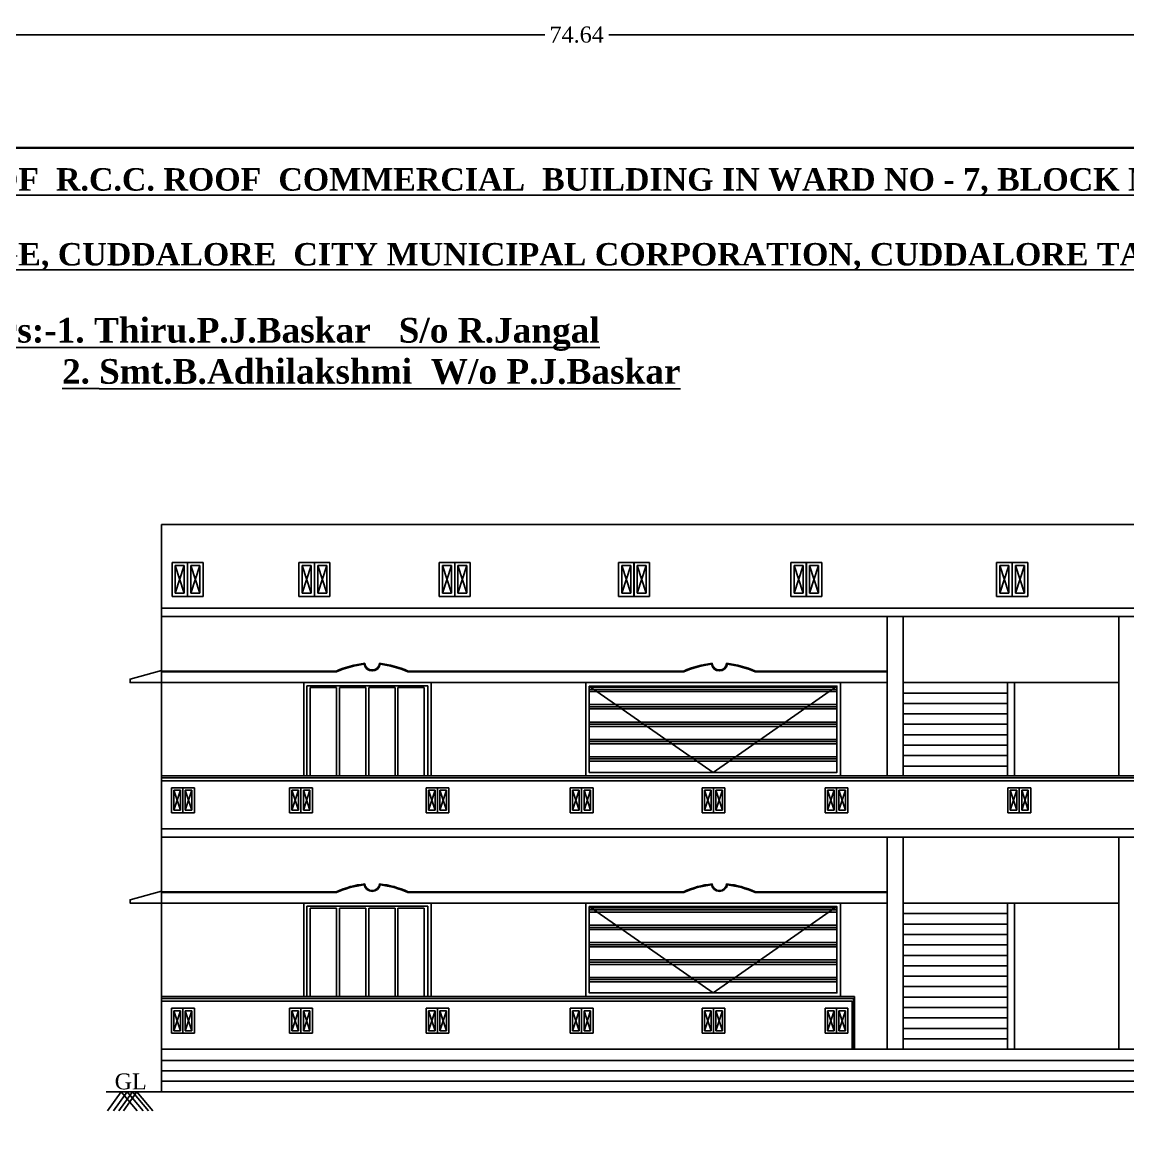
# Model space of a CAD drawing. Header units: metres. Extents: x 17422 to 45078, y -24482 to 1021.
# Drawn here: x 44939.5 to 44955.39, y -24408.8 to -24392.87 of the extents above; entities that cross this region are included whole.
import ezdxf

# ---------------------------------------------------------------- set-up
doc = ezdxf.new("R2010")
doc.units = ezdxf.units.M
doc.header["$MEASUREMENT"] = 0
doc.header["$PDMODE"] = 34
doc.layers.add('0 @ 1', color=7, linetype='Continuous')
doc.styles.add('CODE', font='tahoma.ttf', dxfattribs={"height": 0.6})
doc.styles.add('plan9', font='times.ttf', dxfattribs={"height": 9})
doc.styles.get("Standard").update_dxf_attribs({"font": 'times.ttf', "height": 0.23})
doc.dimstyles.new('OUTER', dxfattribs={"dimscale": 0, "dimtxt": 0.3, "dimasz": 0.18, "dimexe": 0.18, "dimexo": 0.0625, "dimgap": 0.09, "dimtad": 0, "dimzin": 0, "dimdsep": 46, "dimtxsty": 'CODE', "dimcen": 0.09, "dimse1": 1, "dimse2": 1, "dimclrd": 256, "dimclrt": 6, "dimadec": 0, "dimazin": 0, "dimtfac": 1, "dimtofl": 0, "dimtmove": 0, "dimatfit": 3, "dimfxl": 0, "dimtolj": 1, "dimtzin": 0, "dimarcsym": 0})

# ---------------------------------------------------------------- blocks, each defined once
blk = doc.blocks.new('TRRR')
at = {"ltscale": 0.23}
for p, q in [((27854.771, 61.778), (27854.479, 61.778)), ((27854.479, 61.778), (27854.479, 61.14)), ((27854.709, 61.201), (27854.54, 61.717)), ((27854.709, 61.717), (27854.54, 61.201)), ((27854.709, 61.717), (27854.54, 61.717)), ((27854.54, 61.717), (27854.54, 61.201)), ((27854.709, 61.201), (27854.709, 61.717)), ((27854.771, 61.14), (27854.771, 61.778)), ((27854.54, 61.201), (27854.709, 61.201)), ((27854.479, 61.14), (27854.771, 61.14))]:
    blk.add_line(p, q, dxfattribs=at)
blk = doc.blocks.new('*D183')
at = {"color": 0, "lineweight": -2}
for p, q in [((44910.149, -24394.612), (44910.149, -24392.87)), ((44984.785, -24394.612), (44984.785, -24392.87)), ((44910.329, -24393.05), (44947.007, -24393.05)), ((44984.605, -24393.05), (44947.927, -24393.05))]:
    blk.add_line(p, q, dxfattribs=at)
at = {"color": 0, "lineweight": 30}
for points in [[(44910.329, -24393.02), (44910.329, -24393.08), (44910.149, -24393.05)], [(44984.605, -24393.02), (44984.605, -24393.08), (44984.785, -24393.05)]]:
    blk.add_solid(points, dxfattribs=at)
at = {"layer": 'Defpoints', "color": 0, "lineweight": 30}
for p in [(44910.149, -24393.05), (44910.149, -24394.674), (44984.785, -24394.674)]:
    blk.add_point(p, dxfattribs=at)
at = {"color": 0, "lineweight": 30, "insert": (44947.467, -24393.05), "char_height": 0.23, "attachment_point": 5}
blk.add_mtext('\\A1;74.64', dxfattribs=at)

msp = doc.modelspace()

# ---------------------------------------------------------------- hatches: boundary and pattern name
h = msp.add_hatch()
h.set_pattern_fill('PLAST', color=256)
h.set_pattern_definition([(0, (-11496.42574, -2557.2392), (0, 0.25), []), (0, (-11496.42574, -2557.20795), (0, 0.25), []), (0, (-11496.42574, -2557.1767), (0, 0.25), [])])
h.paths.add_polyline_path([(44947.6469, -24402.4098), (44951.2069, -24402.4098), (44951.2069, -24403.6498), (44947.6469, -24403.6498)])
h = msp.add_hatch()
h.set_pattern_fill('PLAST', color=256)
h.set_pattern_definition([(0, (-11496.4257, -2560.4092), (0, 0.25), []), (0, (-11496.4257, -2560.37795), (0, 0.25), []), (0, (-11496.4257, -2560.3467), (0, 0.25), [])])
h.paths.add_polyline_path([(44947.64695, -24405.5798), (44951.20695, -24405.5798), (44951.20695, -24406.81981), (44947.64695, -24406.81981)])

# ---------------------------------------------------------------- linework, layer by layer
at = {"ltscale": 0.23}
for p, q in [((44941.4981, -24400.08981), (44965.91853, -24400.08981)), ((44941.4981, -24401.28981), (44965.91853, -24401.28981)), ((44941.4981, -24401.40981), (44965.91853, -24401.40981)), ((44951.92831, -24403.69981), (44951.92831, -24401.40981)), ((44952.15831, -24403.69981), (44952.15831, -24401.40981)), ((44955.25831, -24403.69981), (44955.25831, -24401.40981)), ((44941.4981, -24402.19468), (44944.01134, -24402.19469)), ((44941.4981, -24402.35981), (44941.4981, -24402.19468)), ((44941.4981, -24402.20738), (44944.01527, -24402.20739)), ((44943.3141, -24402.19468), (44944.01129, -24402.19469)), ((44943.3141, -24402.20738), (44944.01522, -24402.20739)), ((44945.04038, -24402.20739), (44945.60409, -24402.20739)), ((44945.04431, -24402.19469), (44945.60409, -24402.19469)), ((44950.031, -24402.20739), (44951.92826, -24402.20739)), ((44950.03493, -24402.19469), (44951.92826, -24402.19469)), ((44951.92826, -24402.3598), (44951.92826, -24402.19468)), ((44945.3741, -24402.3598), (44943.5441, -24402.3598)), ((44943.5441, -24402.3598), (44943.5441, -24403.6998)), ((44945.32934, -24402.40456), (44943.58885, -24402.40456)), ((44943.58885, -24402.40456), (44943.58885, -24403.6998)), ((44943.63701, -24403.6998), (44943.63701, -24402.43001)), ((44943.63701, -24402.43001), (44944.01518, -24402.43001)), ((44944.01518, -24402.43001), (44944.01518, -24403.6998)), ((44944.05738, -24403.6998), (44944.05738, -24402.43001)), ((44944.05738, -24402.43001), (44944.43555, -24402.43001)), ((44944.43555, -24402.43001), (44944.43555, -24403.6998)), ((44944.85828, -24402.43001), (44944.4801, -24402.43001)), ((44944.4801, -24402.43001), (44944.4801, -24403.6998)), ((44944.85828, -24403.6998), (44944.85828, -24402.43001)), ((44945.27672, -24402.43001), (44944.89855, -24402.43001)), ((44944.89855, -24402.43001), (44944.89855, -24403.6998)), ((44945.27672, -24403.6998), (44945.27672, -24402.43001)), ((44945.32934, -24403.6998), (44945.32934, -24402.40456)), ((44945.3741, -24403.6998), (44945.3741, -24402.3598)), ((44952.15831, -24402.35981), (44955.25831, -24402.35981)), ((44952.15831, -24402.35981), (44953.65831, -24402.35981)), ((44953.65831, -24403.69981), (44953.65831, -24402.35981)), ((44953.75831, -24403.69981), (44953.75831, -24402.35981)), ((44952.15831, -24402.50981), (44953.65831, -24402.50981)), ((44952.15831, -24402.65981), (44953.65831, -24402.65981)), ((44952.15831, -24402.80981), (44953.65831, -24402.80981)), ((44952.15831, -24402.95981), (44953.65831, -24402.95981)), ((44952.15831, -24403.10981), (44953.65831, -24403.10981)), ((44952.15831, -24403.25981), (44953.65831, -24403.25981)), ((44952.15831, -24403.40981), (44953.65831, -24403.40981)), ((44952.15831, -24403.55981), (44953.65831, -24403.55981)), ((44941.4981, -24404.45981), (44965.91853, -24404.45981)), ((44941.4981, -24404.57981), (44965.91853, -24404.57981)), ((44951.92831, -24407.62981), (44951.92831, -24404.57981)), ((44952.15831, -24407.62981), (44952.15831, -24404.57981)), ((44955.25831, -24407.62981), (44955.25831, -24404.57981)), ((44941.49815, -24405.37738), (44944.01532, -24405.37739)), ((44943.31415, -24405.36468), (44944.01134, -24405.36469)), ((44943.31415, -24405.37738), (44944.01527, -24405.37739)), ((44945.37415, -24405.5298), (44943.54415, -24405.5298)), ((44943.54415, -24405.5298), (44943.54415, -24406.8698)), ((44945.32939, -24405.57456), (44943.5889, -24405.57456)), ((44943.5889, -24405.57456), (44943.5889, -24406.8698)), ((44943.63706, -24406.8698), (44943.63706, -24405.60001)), ((44943.63706, -24405.60001), (44944.01524, -24405.60001)), ((44944.01524, -24405.60001), (44944.01524, -24406.8698)), ((44944.05743, -24406.8698), (44944.05743, -24405.60001)), ((44944.05743, -24405.60001), (44944.4356, -24405.60001)), ((44944.4356, -24405.60001), (44944.4356, -24406.8698)), ((44944.85833, -24405.60001), (44944.48016, -24405.60001)), ((44944.48016, -24405.60001), (44944.48016, -24406.8698)), ((44944.85833, -24406.8698), (44944.85833, -24405.60001)), ((44945.27677, -24405.60001), (44944.8986, -24405.60001)), ((44944.8986, -24405.60001), (44944.8986, -24406.8698)), ((44945.27677, -24406.8698), (44945.27677, -24405.60001)), ((44945.32939, -24406.8698), (44945.32939, -24405.57456)), ((44945.37415, -24406.8698), (44945.37415, -24405.5298)), ((44952.15831, -24405.52981), (44955.25831, -24405.52981)), ((44952.15831, -24405.52981), (44953.65831, -24405.52981)), ((44952.15831, -24405.67981), (44953.65831, -24405.67981)), ((44953.65831, -24407.62981), (44953.65831, -24405.52981)), ((44953.75831, -24407.62981), (44953.75831, -24405.52981)), ((44952.15831, -24405.82981), (44953.65831, -24405.82981)), ((44952.15831, -24405.97981), (44953.65831, -24405.97981)), ((44952.15831, -24406.12981), (44953.65831, -24406.12981)), ((44952.15831, -24406.27981), (44953.65831, -24406.27981)), ((44952.15831, -24406.42981), (44953.65831, -24406.42981)), ((44952.15831, -24406.57981), (44953.65831, -24406.57981)), ((44952.15831, -24406.72981), (44953.65831, -24406.72981)), ((44952.15831, -24406.87981), (44953.65831, -24406.87981)), ((44952.15831, -24407.02981), (44953.65831, -24407.02981)), ((44952.15831, -24407.17981), (44953.65831, -24407.17981)), ((44952.15831, -24407.32981), (44953.65831, -24407.32981)), ((44952.15831, -24407.47981), (44953.65831, -24407.47981)), ((44941.4981, -24407.62981), (44965.91853, -24407.62981)), ((44952.15831, -24407.62981), (44955.25831, -24407.62981)), ((44941.4981, -24407.78981), (44965.91853, -24407.78981)), ((44941.4981, -24407.93981), (44965.91853, -24407.93981)), ((44941.4981, -24408.08981), (44965.91853, -24408.08981)), ((44940.70426, -24408.23981), (44966.77948, -24408.23981))]:
    msp.add_line(p, q, dxfattribs=at)
for p, q in [((44945.04043, -24402.20739), (44949.00584, -24402.20739)), ((44945.04436, -24402.19469), (44949.00191, -24402.19469)), ((44949.03484, -24402.19469), (44949.0349, -24402.19469)), ((44950.00189, -24402.19469), (44950.00194, -24402.19469)), ((44947.6469, -24402.4098), (44949.4269, -24403.6498)), ((44949.4269, -24403.6498), (44951.2069, -24402.4098)), ((44941.4981, -24403.69981), (44965.91853, -24403.69981)), ((44941.4981, -24403.72981), (44965.91853, -24403.72981)), ((44941.4981, -24403.76981), (44965.91853, -24403.76981)), ((44941.49815, -24405.36468), (44944.01139, -24405.36469)), ((44941.49815, -24405.52981), (44941.49815, -24405.36469)), ((44945.04043, -24405.37739), (44945.60415, -24405.37739)), ((44945.04049, -24405.37739), (44949.00589, -24405.37739)), ((44945.04436, -24405.36469), (44945.60415, -24405.36469)), ((44945.04442, -24405.36469), (44949.00196, -24405.36469)), ((44949.03489, -24405.36469), (44949.03495, -24405.36469)), ((44950.00195, -24405.36469), (44950.00199, -24405.36469)), ((44950.03105, -24405.37739), (44951.92831, -24405.37739)), ((44950.03498, -24405.36469), (44951.92831, -24405.36469)), ((44951.92831, -24405.52981), (44951.92831, -24405.36468)), ((44947.64695, -24405.5798), (44949.42695, -24406.81981)), ((44949.42695, -24406.81981), (44951.20695, -24405.5798)), ((44941.4981, -24406.86981), (44951.46132, -24406.86981)), ((44941.4981, -24406.89981), (44951.44651, -24406.89981)), ((44941.4981, -24406.93981), (44951.42668, -24406.93981)), ((44951.42668, -24406.93981), (44951.42668, -24407.62981)), ((44951.44651, -24406.89981), (44951.44651, -24407.62981)), ((44951.46132, -24406.86981), (44951.46132, -24407.62981)), ((44940.91919, -24408.23981), (44940.72494, -24408.51584)), ((44941.0067, -24408.23981), (44940.81245, -24408.51584)), ((44941.08335, -24408.23981), (44940.88911, -24408.51584)), ((44941.1488, -24408.51584), (44940.91919, -24408.23981)), ((44941.14779, -24408.23981), (44940.95354, -24408.51584)), ((44941.23631, -24408.51584), (44941.0067, -24408.23981)), ((44941.31297, -24408.51584), (44941.08335, -24408.23981)), ((44941.3774, -24408.51584), (44941.14779, -24408.23981))]:
    msp.add_line(p, q)
at = {"lineweight": 30}
for points in [[(44910.14898, -24450.37317), (44972.28704, -24450.37317), (44972.28704, -24394.67421), (44910.14898, -24394.67421)], [(44910.14898, -24394.67421), (44984.78496, -24394.67421), (44984.78496, -24450.37317), (44910.14898, -24450.37317)]]:
    msp.add_lwpolyline(points, close=True, dxfattribs=at)
at = {"ltscale": 0.23}
for points in [[(44941.4981, -24400.08981), (44941.4981, -24408.23981)], [(44941.4981, -24402.35981), (44941.0481, -24402.35981), (44941.0481, -24402.30981), (44941.4981, -24402.18697)], [(44951.92826, -24402.35981), (44941.4981, -24402.3598)], [(44945.6041, -24402.35981), (44943.3141, -24402.3598)], [(44943.5441, -24403.6998), (44943.5441, -24402.3598), (44945.3741, -24402.3598), (44945.3741, -24403.6998)], [(44941.4981, -24405.52981), (44941.0481, -24405.52981), (44941.0481, -24405.47981), (44941.4981, -24405.35697)], [(44951.92831, -24405.52981), (44941.49815, -24405.5298)], [(44945.60415, -24405.52981), (44943.31415, -24405.5298)], [(44943.54415, -24406.8698), (44943.54415, -24405.5298), (44945.37415, -24405.5298), (44945.37415, -24406.8698)]]:
    msp.add_lwpolyline(points, dxfattribs=at)
for points in [[(44947.5969, -24402.3598), (44951.2569, -24402.3598), (44951.2569, -24403.6998), (44947.5969, -24403.6998)], [(44947.6469, -24402.4098), (44951.2069, -24402.4098), (44951.2069, -24403.6498), (44947.6469, -24403.6498)], [(44947.59695, -24405.5298), (44951.25695, -24405.5298), (44951.25695, -24406.86981), (44947.59695, -24406.86981)], [(44947.64695, -24405.5798), (44951.20695, -24405.5798), (44951.20695, -24406.81981), (44947.64695, -24406.81981)]]:
    msp.add_lwpolyline(points, close=True)
for centre, radius, start, end in [((44944.56359, -24403.41281), 1.33748, 96.000685, 114.389638), ((44944.56364, -24403.41281), 1.33748, 96.000685, 114.389638), ((44944.5278, -24402.0748), 0.10433, 184.318926, 355.681074), ((44944.52785, -24402.0748), 0.10433, 184.318926, 355.681074), ((44944.49201, -24403.41281), 1.33748, 65.610362, 83.999315), ((44944.49206, -24403.41281), 1.33748, 65.610362, 83.999315), ((44949.55415, -24403.41281), 1.33748, 96.000685, 114.389638), ((44949.55421, -24403.41281), 1.33748, 96.000685, 114.389638), ((44949.51837, -24402.0748), 0.10433, 184.318926, 355.681074), ((44949.51842, -24402.0748), 0.10433, 184.318926, 355.681074), ((44949.48258, -24403.41281), 1.33748, 65.610362, 83.999315), ((44949.48263, -24403.41281), 1.33748, 65.610362, 83.999315), ((44949.55421, -24406.58281), 1.33748, 96.000685, 114.389638), ((44949.55426, -24406.58281), 1.33748, 96.000685, 114.389638), ((44949.51842, -24405.2448), 0.10433, 184.318926, 355.681074), ((44949.51847, -24405.24481), 0.10433, 184.318926, 355.681074), ((44949.48263, -24406.58281), 1.33748, 65.610362, 83.999315), ((44949.48268, -24406.58281), 1.33748, 65.610362, 83.999315)]:
    msp.add_arc(centre, radius, start, end)
for centre, radius, start, end in [((44944.56951, -24403.43607), 1.34793, 96.669866, 114.28124), ((44944.56956, -24403.43608), 1.34793, 96.669866, 114.28124), ((44944.5278, -24402.0748), 0.11703, 191.069764, 348.930236), ((44944.52785, -24402.0748), 0.11703, 191.069764, 348.930236), ((44944.48609, -24403.43607), 1.34793, 65.71876, 83.330134), ((44944.48615, -24403.43608), 1.34793, 65.71876, 83.330134), ((44949.56007, -24403.43607), 1.34793, 96.669866, 114.28124), ((44949.56013, -24403.43608), 1.34793, 96.669866, 114.28124), ((44949.51837, -24402.0748), 0.11703, 191.069764, 348.930236), ((44949.51842, -24402.0748), 0.11703, 191.069764, 348.930236), ((44949.47666, -24403.43607), 1.34793, 65.71876, 83.330134), ((44949.47671, -24403.43608), 1.34793, 65.71876, 83.330134), ((44944.56364, -24406.58281), 1.33748, 96.000685, 114.389638), ((44944.56369, -24406.58281), 1.33748, 96.000685, 114.389638), ((44944.56956, -24406.60608), 1.34793, 96.669866, 114.28124), ((44944.56961, -24406.60608), 1.34793, 96.669866, 114.28124), ((44944.52785, -24405.2448), 0.11703, 191.069764, 348.930236), ((44944.5279, -24405.24481), 0.11703, 191.069764, 348.930236), ((44944.52785, -24405.2448), 0.10433, 184.318926, 355.681074), ((44944.5279, -24405.24481), 0.10433, 184.318926, 355.681074), ((44944.49206, -24406.58281), 1.33748, 65.610362, 83.999315), ((44944.49212, -24406.58281), 1.33748, 65.610362, 83.999315), ((44944.48615, -24406.60608), 1.34793, 65.71876, 83.330134), ((44944.4862, -24406.60608), 1.34793, 65.71876, 83.330134), ((44949.56013, -24406.60608), 1.34793, 96.669866, 114.28124), ((44949.56018, -24406.60608), 1.34793, 96.669866, 114.28124), ((44949.51842, -24405.2448), 0.11703, 191.069764, 348.930236), ((44949.51847, -24405.24481), 0.11703, 191.069764, 348.930236), ((44949.47671, -24406.60608), 1.34793, 65.71876, 83.330134), ((44949.47676, -24406.60608), 1.34793, 65.71876, 83.330134)]:
    msp.add_arc(centre, radius, start, end, dxfattribs=at)

# ---------------------------------------------------------------- block references
for p, xscale, yscale, zscale in [((23619.57441, -24447.92281), 0.7654811071341844, 0.7654811071341844, 0.7654811071341844), ((23619.79767, -24447.92281), 0.7654811071341844, 0.7654811071341844, 0.7654811071341844), ((23621.39725, -24447.92281), 0.7654811071341844, 0.7654811071341844, 0.7654811071341844), ((23621.62052, -24447.92281), 0.7654811071341844, 0.7654811071341844, 0.7654811071341844), ((23623.41285, -24447.92281), 0.7654811071341844, 0.7654811071341844, 0.7654811071341844), ((23623.63612, -24447.92281), 0.7654811071341844, 0.7654811071341844, 0.7654811071341844), ((23625.98998, -24447.92281), 0.7654811071341844, 0.7654811071341844, 0.7654811071341844), ((23626.21325, -24447.92281), 0.7654811071341844, 0.7654811071341844, 0.7654811071341844), ((23628.4669, -24447.92281), 0.7654811071341844, 0.7654811071341844, 0.7654811071341844), ((23628.69016, -24447.92281), 0.7654811071341844, 0.7654811071341844, 0.7654811071341844), ((23631.42522, -24447.92281), 0.7654811071341844, 0.7654811071341844, 0.7654811071341844), ((23631.64848, -24447.92281), 0.7654811071341844, 0.7654811071341844, 0.7654811071341844), ((29273.49951, -24438.62111), 0.5625, 0.5625, 0.5625), ((29273.66357, -24438.62111), 0.5625, 0.5625, 0.5625), ((29275.19619, -24438.62111), 0.5625, 0.5625, 0.5625), ((29275.36025, -24438.62111), 0.5625, 0.5625, 0.5625), ((29277.15769, -24438.62111), 0.5625, 0.5625, 0.5625), ((29277.32176, -24438.62111), 0.5625, 0.5625, 0.5625), ((29279.22958, -24438.62111), 0.5625, 0.5625, 0.5625), ((29279.39365, -24438.62111), 0.5625, 0.5625, 0.5625), ((29281.12473, -24438.62111), 0.5625, 0.5625, 0.5625), ((29281.28879, -24438.62111), 0.5625, 0.5625, 0.5625), ((29282.89279, -24438.62111), 0.5625, 0.5625, 0.5625), ((29283.05686, -24438.62111), 0.5625, 0.5625, 0.5625), ((29285.52021, -24438.62111), 0.5625, 0.5625, 0.5625), ((29285.68428, -24438.62111), 0.5625, 0.5625, 0.5625), ((29273.49951, -24441.79111), 0.5625, 0.5625, 0.5625), ((29273.66357, -24441.79111), 0.5625, 0.5625, 0.5625), ((29275.19619, -24441.79111), 0.5625, 0.5625, 0.5625), ((29275.36025, -24441.79111), 0.5625, 0.5625, 0.5625), ((29277.15769, -24441.79111), 0.5625, 0.5625, 0.5625), ((29277.32176, -24441.79111), 0.5625, 0.5625, 0.5625), ((29279.22958, -24441.79111), 0.5625, 0.5625, 0.5625), ((29279.39365, -24441.79111), 0.5625, 0.5625, 0.5625), ((29281.12473, -24441.79111), 0.5625, 0.5625, 0.5625), ((29281.28879, -24441.79111), 0.5625, 0.5625, 0.5625), ((29282.89279, -24441.79111), 0.5625, 0.5625, 0.5625), ((29283.05686, -24441.79111), 0.5625, 0.5625, 0.5625)]:
    msp.add_blockref('TRRR', p, dxfattribs=dict(xscale=xscale, yscale=yscale, zscale=zscale))

# ---------------------------------------------------------------- texts
at = {"style": 'plan9'}
msp.add_text('GL', height=0.228577, dxfattribs=at).set_placement((44940.8273, -24408.20547))
at = {"insert": (44926.78172, -24394.96765), "char_height": 0.35496995, "width": 79.9406327, "attachment_point": 1, "style": 'plan9'}
msp.add_mtext('\\A1;{\\fTimes New Roman|b1|i0|c0|p18;\\H0.90909x;\\L PLAN SHOWING THE PROPOSED CONSTRUCTION  OF  R.C.C. ROOF  COMMERCIAL  BUILDING IN WARD NO - 7, BLOCK NO - 34, T.S.NO - 2170/2B, 2C& 2D\\P\\P(OLD T.S.NO - 2376/2Pt) VILVARAYANATHAM VILLAGE, CUDDALORE  CITY MUNICIPAL CORPORATION, CUDDALORE TALUK & DISTRICT.\\l\\P \\P                                                                   \\H1.1x;\\LName of the Owners:-1. Thiru.P.J.Baskar   S/o R.Jangal  \\P\\H0.90909x;\\l                                                                                                            \\H1.0846x; \\L2. \\H1.0142x;Smt.B.Adhilakshmi  W/o P.J.Baskar   \\H0.90909x;\\l\\P\\P^I}', dxfattribs=at)

# ---------------------------------------------------------------- dimensions: what is measured, and where the dimension line sits
at = {"layer": '0 @ 1', "lineweight": 30}
dim = msp.add_linear_dim(base=(44910.14898, -24393.04972), p1=(44984.78496, -24394.67421), p2=(44910.14898, -24394.67421), dimstyle='OUTER', override={"dimscale": 1, "dimtxt": 0.23, "dimtxsty": 'Standard', "dimse1": 0, "dimse2": 0, "dimclrd": 0, "dimclrt": 0, "dimtix": 0, "dimtofl": 0, "dimtmove": 0, "dimatfit": 3, "dimfxl": 20}, dxfattribs=at)
dim.commit()
dim.dimension.update_dxf_attribs({"geometry": '*D183', "text_midpoint": (44947.46697, -24393.04972)})

doc.saveas('drawing.dxf')
